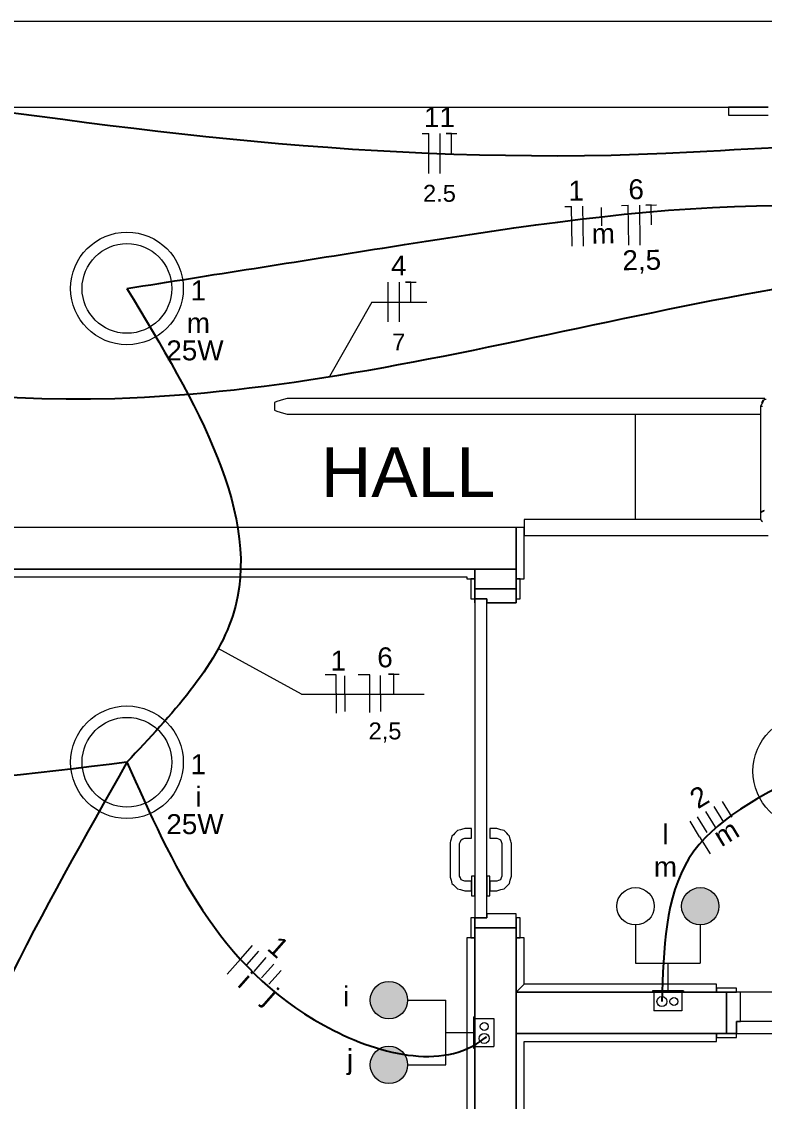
# Model space of a CAD drawing. Header units: millimetres. Extents: x 3.1 to 48, y 1.7 to 17.8.
# Drawn here: x 30.32 to 34.05, y 10.79 to 16.21 of the extents above; entities that cross this region are included whole.
import ezdxf

# ---------------------------------------------------------------- set-up
doc = ezdxf.new("R2010")
doc.units = ezdxf.units.MM
doc.layers.add('EL-Eletroduto', color=30, linetype='Continuous')
for name, color, linetype, lineweight in [('EL-Fios (Fase 1)', 2, 'Continuous', 15), ('EL-Fios (Neutro)', 154, 'Continuous', 15), ('EL-Fios (Retorno)', 10, 'Continuous', 15), ('EL-Fios (Terra)', 92, 'Continuous', 15), ('EL-Interruptor', 3, 'Continuous', 20), ('EL-Textos fios', 1, 'Continuous', 9), ('IFC-Caixa de passagem-Contorno', 44, 'Continuous', 5), ('IFC-Elemento construtivo genérico-Contorno', 253, 'Continuous', 5), ('IFC-Escada-Contorno', 253, 'Continuous', 5), ('IFC-Laje-Contorno', 253, 'Continuous', 5), ('IFC-Parede padrão-Contorno', 253, 'Continuous', 5), ('IFC-Porta-Contorno', 253, 'Continuous', 5), ('P-Simbol', 5, 'Continuous', 20), ('Textos', 2, 'Continuous', 9)]:
    doc.layers.add(name, color=color, linetype=linetype, lineweight=lineweight)
doc.styles.add('Arial', font='arial.ttf')
doc.styles.get("Standard").update_dxf_attribs({"font": 'arial.ttf'})

msp = doc.modelspace()

# ---------------------------------------------------------------- hatches: boundary and pattern name
at = {"layer": 'EL-Interruptor', "linetype": 'Continuous'}
for points in [[(33.69547906242627, 11.85930273134591), (33.68066939874183, 11.85239687175545), (33.66728391705914, 11.8430242565787), (33.65572932846629, 11.8314696679854), (33.64635671328955, 11.81808418630294), (33.63945085369909, 11.80327452261872), (33.63522158074323, 11.78749066107002), (33.63379739874193, 11.77121218630282), (33.63522158074323, 11.75493371153561), (33.63945085369909, 11.73914984998692), (33.64635671328955, 11.72434018630292), (33.65572932846629, 11.71095470462046), (33.66728391705914, 11.69940011602716), (33.68066939874183, 11.69002750085065), (33.69547906242627, 11.68312164125996), (33.71126292397497, 11.67889236830456), (33.72754139874218, 11.67746818630303), (33.74381987350938, 11.67889236830456), (33.75960373505808, 11.68312164125996), (33.77441339874207, 11.69002750085065), (33.7877988804243, 11.69940011602716), (33.7993534690176, 11.71095470462046), (33.80872608419435, 11.72434018630292), (33.81563194378481, 11.73914984998692), (33.81986121674021, 11.75493371153561), (33.82128539874196, 11.77121218630282), (33.81986121674021, 11.78749066107002), (33.81563194378481, 11.80327452261872), (33.80872608419435, 11.81808418630294), (33.7993534690176, 11.8314696679854), (33.7877988804243, 11.8430242565787), (33.77441339874207, 11.85239687175545), (33.75960373505808, 11.85930273134591), (33.74381987350938, 11.86353200430131), (33.72754139874218, 11.86495618630306), (33.71126292397497, 11.86353200430131), (33.69547906242627, 11.85930273134591)], [(32.07823964490848, 11.26829212202857), (32.08514550449894, 11.25348245834412), (32.09451811967568, 11.24009697666143), (32.10607270826898, 11.22854238806859), (32.11945818995144, 11.21916977289185), (32.13426785363566, 11.21226391330138), (32.15005171518436, 11.20803464034553), (32.16633018995157, 11.20661045834423), (32.18260866471877, 11.20803464034553), (32.19839252626747, 11.21226391330138), (32.21320218995146, 11.21916977289185), (32.22658767163392, 11.22854238806859), (32.23814226022722, 11.24009697666143), (32.24751487540374, 11.25348245834412), (32.25442073499443, 11.26829212202857), (32.25865000794983, 11.28407598357727), (32.26007418995135, 11.30035445834447), (32.25865000794983, 11.31663293311168), (32.25442073499443, 11.33241679466038), (32.24751487540374, 11.34722645834437), (32.23814226022722, 11.3606119400266), (32.22658767163392, 11.3721665286199), (32.21320218995146, 11.38153914379664), (32.19839252626747, 11.3884450033871), (32.18260866471877, 11.3926742763425), (32.16633018995157, 11.39409845834426), (32.15005171518436, 11.3926742763425), (32.13426785363566, 11.3884450033871), (32.11945818995144, 11.38153914379664), (32.10607270826898, 11.3721665286199), (32.09451811967568, 11.3606119400266), (32.08514550449894, 11.34722645834437), (32.07823964490848, 11.33241679466038), (32.07401037195308, 11.31663293311168), (32.07258618995132, 11.30035445834447), (32.07401037195308, 11.28407598357727), (32.07823964490848, 11.26829212202857)], [(32.07401037195308, 10.95932598357705), (32.07823964490848, 10.94354212202835), (32.08514550449894, 10.9287324583439), (32.09451811967568, 10.91534697666167), (32.10607270826898, 10.90379238806837), (32.11945818995144, 10.89441977289162), (32.13426785363566, 10.88751391330116), (32.15005171518436, 10.88328464034576), (32.16633018995157, 10.88186045834401), (32.18260866471877, 10.88328464034576), (32.19839252626747, 10.88751391330116), (32.21320218995146, 10.89441977289162), (32.22658767163392, 10.90379238806837), (32.23814226022722, 10.91534697666167), (32.24751487540374, 10.9287324583439), (32.25442073499443, 10.94354212202835), (32.25865000794983, 10.95932598357705), (32.26007418995135, 10.97560445834425), (32.25865000794983, 10.99188293311146), (32.25442073499443, 11.00766679466015), (32.24751487540374, 11.02247645834414), (32.23814226022722, 11.03586194002683), (32.22658767163392, 11.04741652861968), (32.21320218995146, 11.05678914379688), (32.19839252626747, 11.06369500338688), (32.18260866471877, 11.06792427634274), (32.16633018995157, 11.06934845834449), (32.15005171518436, 11.06792427634274), (32.13426785363566, 11.06369500338688), (32.11945818995144, 11.05678914379688), (32.10607270826898, 11.04741652861968), (32.09451811967568, 11.03586194002683), (32.08514550449894, 11.02247645834414), (32.07823964490848, 11.00766679466015), (32.07401037195308, 10.99188293311146), (32.07258618995132, 10.97560445834425), (32.07401037195308, 10.95932598357705)]]:
    msp.add_hatch(color=81, dxfattribs=at).paths.add_polyline_path(points)

# ---------------------------------------------------------------- linework, layer by layer
at = {"layer": 'EL-Eletroduto'}
for points in [[(29.70923866135746, 15.83256791804843), (33.69279155281367, 15.55490637935304), (35.60857431186645, 15.18899130903975), (35.62364763060748, 15.1702086624305)], [(30.85286526294095, 14.87025556041729), (32.13491637866838, 15.07315406551407), (35.60857431186645, 15.05740550776181), (35.6117548464382, 15.05625257596375)], [(26.88097421406559, 15.01859985527486), (30.79182826392076, 14.31896806438817), (35.60857431186645, 15.02109419720716), (35.60868940908728, 15.02109419720716)], [(30.85286526294095, 14.87025556041729), (31.38334249302426, 13.2301977120772), (30.85286526294092, 12.49370868315367)], [(30.85286526294092, 12.49370868315367), (28.33867700631595, 12.75664479729116), (27.72610655578885, 13.53982944960114)], [(30.85286526294092, 12.49370868315367), (29.77188341541898, 10.19041485851082), (29.45430151432672, 8.269968316158156)], [(30.85286526294092, 12.49370868315367), (31.83982227902527, 11.17422338767921), (32.64417428759742, 11.10797945824525), (32.65615346770136, 11.11773924885853)], [(34.27419830295549, 12.44862182283077), (33.67085178674569, 12.01105178503701), (33.53516639864296, 11.29336808865696)]]:
    msp.add_spline(points, degree=3, dxfattribs=at)
at = {"layer": 'EL-Fios (Fase 1)'}
for p, q in [((32.42292780424471, 15.44694708501389), (32.42292780424471, 15.64694708799412)), ((33.14203679873088, 15.08262419378255), (33.13897290573421, 15.2826007267853)), ((33.42664841522407, 15.08827421071786), (33.4235845222274, 15.28825074372062)), ((32.21898870456138, 14.70234009313339), (32.21898870456138, 14.90234009611362)), ((31.90161129088335, 12.93286007563034), (31.84588775512736, 12.93286007563034)), ((31.90161129088335, 12.84085584353554), (31.90161129088335, 12.93286007563034)), ((31.90161129088335, 12.84085584353554), (31.90161129088335, 12.74058823308589)), ((33.72425319430456, 12.11921515101352), (33.67639835587774, 12.1977943668565)), ((33.72425319430456, 12.11921515101352), (33.7764061245368, 12.03357832731323)), ((31.4213683288086, 11.50577549008661), (31.48220468537801, 11.57479517164713)), ((31.4213683288086, 11.50577549008661), (31.35506794280689, 11.43055679213652))]:
    msp.add_line(p, q, dxfattribs=at)
at = {"layer": 'EL-Fios (Neutro)'}
for p, q in [((32.33245161242037, 15.64694708799412), (32.36578494625049, 15.64694708799412)), ((32.36578494625049, 15.44694708501389), (32.36578494625049, 15.64694708799412)), ((33.04850733128065, 15.28121467995347), (33.08183675344785, 15.28172532878625)), ((33.08490064644451, 15.0817487957835), (33.08183675344785, 15.28172532878625)), ((33.33311894777383, 15.28686469688879), (33.36644836994103, 15.28737534572157)), ((33.3695122629377, 15.08739881271883), (33.36644836994103, 15.28737534572157)), ((32.16184584656716, 14.70234009313339), (32.16184584656716, 14.90234009611362)), ((32.07102764203185, 12.9325972227937), (32.01141755128904, 12.9325972227937)), ((32.07102764203185, 12.74316393369904), (32.07102764203185, 12.9325972227937))]:
    msp.add_line(p, q, dxfattribs=at)
at = {"layer": 'EL-Fios (Retorno)'}
for p, q in [((33.23338773285181, 15.18403554329854), (33.23197827726091, 15.27602897870724)), ((32.08101475514547, 14.8023400946235), (31.86896074762328, 14.42810994823258)), ((32.08101475514547, 14.8023400946235), (32.35708615909891, 14.8023400946235)), ((31.72820053463295, 12.83546316065357), (31.3106522760343, 13.06394234327551)), ((31.94494941892135, 12.83541797463869), (31.94494941892135, 12.9274222067335)), ((32.12341215231217, 12.83546316065357), (32.12341215231217, 12.92898899523658)), ((31.72820053463295, 12.83546316065357), (32.34283062772343, 12.83533502765476)), ((31.94494941892135, 12.83541797463869), (31.94494941892134, 12.74838224494081)), ((32.12341215231217, 12.83546316065357), (32.12341215231217, 12.74838224494081)), ((33.88712417634071, 12.21840377800785), (33.83926933791389, 12.29698299385083)), ((33.80317082153523, 12.16727608238878), (33.75531598310841, 12.24585529823176)), ((33.84525397878618, 12.19290477655593), (33.79739914035935, 12.27148399239891)), ((33.76126850458413, 12.14175752018512), (33.71341366615732, 12.2203367360281)), ((31.45388055104132, 11.47711808251977), (31.51471690761073, 11.54613776408028)), ((31.49068525240651, 11.44467713400973), (31.55152160897592, 11.51369681557025)), ((31.52764879399142, 11.41209617818548), (31.58848515056083, 11.481115859746)), ((31.56442528343698, 11.37968009664619), (31.62526164000639, 11.44869977820671))]:
    msp.add_line(p, q, dxfattribs=at)
at = {"layer": 'EL-Fios (Terra)'}
for points in [[(32.48007066223916, 15.546947086504), (32.48007066223916, 15.64694708799412), (32.45340399517507, 15.64694708799412), (32.50673732930302, 15.64694708799412)], [(33.48225262101233, 15.18913787521829), (33.480720674514, 15.28912614171966), (33.45405713678023, 15.28871762265343), (33.50738421224753, 15.28953466078587)], [(32.27613156255583, 14.8023400946235), (32.27613156255583, 14.90234009611362), (32.24946489549174, 14.90234009611362), (32.3027982296197, 14.90234009611362)], [(32.1905033459997, 12.83546316065357), (32.1905033459997, 12.93546316214369), (32.16383667893561, 12.93546316214369), (32.21717001306379, 12.93546316214369)]]:
    msp.add_lwpolyline(points, dxfattribs=at)
at = {"layer": 'EL-Interruptor'}
for p, q in [((33.40279139874195, 11.67746818630303), (33.40279139874195, 11.4854681863028)), ((33.72754139874218, 11.67746818630303), (33.72754139874218, 11.4854681863028)), ((33.40279139874195, 11.4854681863028), (33.72754139874218, 11.4854681863028)), ((33.56516639874184, 11.4854681863028), (33.56516639874184, 11.34696794231718)), ((32.26007418995135, 11.30035445834447), (32.45207418995159, 11.30035445834447)), ((32.45207418995159, 10.97560445834425), (32.45207418995159, 11.30035445834447)), ((32.45207418995159, 11.13797945834413), (32.59057443393721, 11.13797945834413)), ((32.26007418995135, 10.97560445834425), (32.45207418995159, 10.97560445834425))]:
    msp.add_line(p, q, dxfattribs=at)
for centre in [(33.40279139874195, 11.77121218630282), (33.72754139874218, 11.77121218630282), (32.16633018995157, 11.30035445834447), (32.16633018995157, 10.97560445834425)]:
    msp.add_circle(centre, 0.09374400000000001, dxfattribs=at)
at = {"layer": 'IFC-Caixa de passagem-Contorno'}
for p, q in [((33.64316627659258, 11.34696794231695), (33.4871665207333, 11.34696794231763)), ((33.4871665207333, 11.34696794231763), (33.4871665207333, 11.34096818645821)), ((33.64316627659258, 11.34096818645821), (33.4871665207333, 11.34096818645821)), ((33.49516639873895, 11.34096818630292), (33.49516639873895, 11.24596818630289)), ((33.63516639873927, 11.34096818630223), (33.63516639873927, 11.24596818630289)), ((33.64316627659258, 11.34696794231763), (33.64316627659258, 11.34096818645821)), ((32.59057443393743, 11.21597933619488), (32.59057443393675, 11.05997958033559)), ((32.59057443393675, 11.21597933619488), (32.59657418979617, 11.21597933619488)), ((32.59657418979617, 11.21597933619488), (32.59657418979617, 11.05997958033559)), ((33.63516639873927, 11.24596818630289), (33.49516639873895, 11.24596818630289)), ((32.59657418995215, 11.20797945834157), (32.6915741899515, 11.20797945834157)), ((32.6915741899515, 11.20797945834157), (32.6915741899515, 11.06797945834124)), ((32.59057443393675, 11.05997958033559), (32.59657418979617, 11.05997958033559)), ((32.59657418995147, 11.06797945834124), (32.6915741899515, 11.06797945834124))]:
    msp.add_line(p, q, dxfattribs=at)
for centre, radius in [((33.53516639864296, 11.29336808865696), 0.02496144159864746), ((33.59516639869975, 11.29336808864991), 0.01990084645391162), ((32.64417428760447, 11.16797945830204), 0.01990084645391162), ((32.64417428759742, 11.10797945824525), 0.02496144159864746)]:
    msp.add_circle(centre, radius, dxfattribs=at)
at = {"layer": 'IFC-Elemento construtivo genérico-Contorno', "lineweight": 5}
for p, q in [((34.06857431186648, 15.77896806438821), (33.86857431186621, 15.77896806438821)), ((33.86857431186621, 15.77896806438821), (33.86857431186621, 15.73896806438825)), ((33.86857431186621, 15.73896806438825), (34.06857431186648, 15.73896806438825)), ((32.84457406772566, 13.67096818645837), (32.8045740677257, 13.67096818645837)), ((32.8045740677257, 13.67096818645837), (32.8045740677257, 13.46296830852862)), ((32.84457406772566, 13.6309681864584), (32.84457406772566, 13.67096818645837)), ((32.84457406772566, 13.46296830852862), (32.84457406772566, 13.6309681864584)), ((32.59657418979617, 13.46296830852862), (29.24457406772575, 13.46296830852862)), ((32.59657418979617, 13.41296830852866), (32.59657418979617, 13.46296830852862)), ((32.8045740677257, 13.46296830852862), (32.8045740677257, 13.41296830852866)), ((32.84457406772566, 13.41296830852866), (32.84457406772566, 13.46296830852862)), ((29.28457406772571, 13.42296830852865), (32.55657418979621, 13.42296830852865)), ((32.55657418979621, 13.42296830852865), (32.55657418979621, 13.41296830852866)), ((32.55657418979621, 13.41296830852866), (32.57657418979619, 13.41296830852866)), ((32.57657418979619, 13.41296830852866), (32.59657418979617, 13.41296830852866)), ((32.8045740677257, 13.41296830852866), (32.82457406772568, 13.41296830852866)), ((32.82457406772568, 13.41296830852866), (32.84457406772566, 13.41296830852866)), ((32.55657418979621, 11.61296830852871), (32.55657418979621, 5.446968323787587)), ((32.57657418979619, 11.61296830852871), (32.55657418979621, 11.61296830852871)), ((32.59657418979617, 11.61296830852871), (32.57657418979619, 11.61296830852871)), ((32.59657418979617, 5.406968323787623), (32.59657418979617, 11.61296830852871)), ((32.8045740677257, 11.61296830852871), (32.8045740677257, 11.34096818645821)), ((32.82457406772568, 11.61296830852871), (32.8045740677257, 11.61296830852871)), ((32.84457406772566, 11.61296830852871), (32.82457406772568, 11.61296830852871)), ((32.84457406772566, 11.3809681864584), (32.84457406772566, 11.61296830852871)), ((32.84457406772566, 11.3809681864584), (32.8045740677257, 11.34096818645821)), ((32.8045740677257, 11.34096818645821), (32.84457406772566, 11.3809681864584)), ((33.80857431186627, 11.3809681864584), (32.84457406772566, 11.3809681864584)), ((33.80857431186627, 11.36096818645819), (33.80857431186627, 11.3809681864584)), ((32.8045740677257, 11.34096818645821), (33.80857431186627, 11.34096818645821)), ((33.80857431186627, 11.34096818645821), (33.80857431186627, 11.36096818645819)), ((33.80857431186627, 11.13296830852869), (32.8045740677257, 11.13296830852869)), ((32.8045740677257, 11.13296830852869), (32.8045740677257, 5.406968323787623)), ((33.80857431186627, 11.11296830852871), (33.80857431186627, 11.13296830852869)), ((33.80857431186627, 11.09296830852873), (33.80857431186627, 11.11296830852871)), ((32.84457406772566, 11.09296830852873), (33.80857431186627, 11.09296830852873)), ((32.84457406772566, 5.446968323787587), (32.84457406772566, 11.09296830852873))]:
    msp.add_line(p, q, dxfattribs=at)
at = {"layer": 'IFC-Escada-Contorno', "lineweight": 5}
for p, q in [((31.60449472202248, 14.30259294231792), (31.59310617221803, 14.29896806438819)), ((31.63837594760838, 14.31337602337226), (31.60449472202248, 14.30259294231792)), ((31.65594674838979, 14.31896806438817), (31.63837594760838, 14.31337602337226)), ((34.03857431186628, 14.31896806438817), (31.65594674838979, 14.31896806438817)), ((34.03393319858509, 14.29896806438819), (34.03857431186628, 14.30164760487719)), ((34.03857431186628, 14.30164760487719), (34.03393319858509, 14.29896806438819)), ((34.05166825788086, 14.31896806438817), (34.03857431186628, 14.31896806438817)), ((34.04245797885864, 14.30896806438795), (34.03857431186628, 14.30896806438795)), ((34.03857431186628, 14.30896806438795), (34.03857431186628, 14.30164760487719)), ((34.04321530199189, 14.30432707426235), (34.03857431186628, 14.29628862102868)), ((34.03857431186628, 14.30164760487719), (34.03857431186628, 14.29628862102868)), ((34.04589477137728, 14.30896806438795), (34.04245797885864, 14.30896806438795)), ((34.04589477137728, 14.30896806438795), (34.04321530199189, 14.30432707426235)), ((34.0485743118665, 14.31360917766915), (34.04589477137728, 14.30896806438795)), ((34.05857431186627, 14.31360917766915), (34.0485743118665, 14.31360917766915)), ((31.59310617221803, 14.29896806438819), (31.59310617221803, 14.29623246868505)), ((31.59310617221803, 14.29623246868505), (31.59310617221803, 14.28896806438797)), ((31.59310617221803, 14.28896806438797), (31.59310617221803, 14.28170366009135)), ((31.59310617221803, 14.28170366009135), (31.59310617221803, 14.27896806438821)), ((31.59310617221803, 14.27896806438821), (31.59310617221803, 14.27170366009113)), ((31.59310617221803, 14.27170366009113), (31.59310617221803, 14.26896806438799)), ((31.59310617221803, 14.26896806438799), (31.59310617221803, 14.26623246868485)), ((31.59310617221803, 14.26623246868485), (31.59310617221803, 14.25896806438823)), ((31.59310617221803, 14.25896806438823), (31.60449472202248, 14.2553431864585)), ((31.60449472202248, 14.2553431864585), (31.63837594760838, 14.24456010540371)), ((34.03463266147577, 14.28946183880225), (34.02857431186652, 14.27896806438821)), ((34.02857431186652, 14.27896806438821), (34.02857431186652, 14.23896806438825)), ((34.03857431186628, 14.29628862102868), (34.03463266147577, 14.28946183880225)), ((31.63837594760838, 14.24456010540371), (31.65594674838979, 14.23896806438825)), ((31.65594674838979, 14.23896806438825), (33.40057382358503, 14.23896806438825)), ((33.40057382358503, 14.23896806438825), (34.00548036585172, 14.23896806438825)), ((34.00548119257377, 14.23896806438825), (34.02857431186652, 14.23896806438825)), ((34.02857431186652, 14.23896806438825), (34.02857431186652, 13.74618974407554)), ((32.84457406772566, 13.71096818645856), (32.84457406772566, 13.70437944134119)), ((33.40057382358503, 13.71096818645856), (32.84457406772566, 13.71096818645856)), ((32.84457406772566, 13.70437944134119), (32.84457406772566, 13.69779069622382)), ((33.96492699784397, 13.71096818645856), (33.40057382358503, 13.71096818645856)), ((34.02857431186652, 13.71096818645856), (33.96492699784397, 13.71096818645856)), ((34.02857431186652, 13.74618974407554), (34.0381873489759, 13.75150895794286)), ((34.03263864292097, 13.74843888958321), (34.02857431186652, 13.74618974407554)), ((34.02857431186652, 13.74618974407554), (34.02857431186652, 13.71096818645856)), ((34.03857431186628, 13.70096818645834), (34.02857431186652, 13.71096818645856)), ((34.02857431186652, 13.71096818645856), (34.035162446632, 13.70437944134119)), ((34.03463266147577, 13.74954240520856), (34.03263864292097, 13.74843888958321)), ((34.03670358432731, 13.75068803509112), (34.03463266147577, 13.74954240520856)), ((34.035162446632, 13.70437944134119), (34.03857431186628, 13.70096818645834)), ((34.03967111362402, 13.75233049114604), (34.03670358432731, 13.75068803509112)), ((34.0381873489759, 13.75150895794286), (34.03857431186628, 13.75172306315949)), ((34.03857431186628, 13.75172306315949), (34.0485743118665, 13.75725602825514)), ((34.04263864292119, 13.75397233684907), (34.03967111362402, 13.75233049114604)), ((34.04463266147599, 13.75507524212253), (34.04263864292119, 13.75397233684907)), ((34.0485743118665, 13.75725602825514), (34.04463266147599, 13.75507524212253)), ((32.84457406772566, 13.69779069622382), (32.84457406772566, 13.6943794413412)), ((32.84457406772566, 13.6943794413412), (32.84457406772566, 13.69096818645835)), ((32.84457406772566, 13.69096818645835), (32.84457406772566, 13.68096818645836)), ((32.84457406772566, 13.68096818645836), (32.84457406772566, 13.67096818645837)), ((32.84457406772566, 13.67096818645837), (32.84457406772566, 13.66096818645838)), ((32.84457406772566, 13.66096818645838), (32.84457406772566, 13.65096818645839)), ((32.84457406772566, 13.65096818645839), (32.84457406772566, 13.6459681864585)), ((32.84457406772566, 13.6459681864585), (32.84457406772566, 13.64096818645839)), ((32.84457406772566, 13.64096818645839), (32.84457406772566, 13.63596818645829)), ((32.84457406772566, 13.63596818645829), (32.84457406772566, 13.6309681864584)), ((32.84457406772566, 13.6309681864584), (34.06857431186648, 13.6309681864584))]:
    msp.add_line(p, q, dxfattribs=at)
at = {"layer": 'IFC-Laje-Contorno', "lineweight": 5}
for p, q in [((34.03857431186628, 14.27896806438821), (34.02857431186652, 14.27896806438821)), ((33.40057382358503, 14.23896806438825), (33.40057382358503, 13.75896806438823)), ((33.40057382358503, 13.75896806438823), (33.40057382358503, 13.71096818645856)), ((32.59657418979617, 13.29296830852854), (32.59657418979617, 13.31296830852853)), ((32.8045740677257, 13.29296830852854), (32.65657418979612, 13.29296830852854)), ((32.8045740677257, 13.31296830852853), (32.8045740677257, 13.29296830852854))]:
    msp.add_line(p, q, dxfattribs=at)
at = {"layer": 'IFC-Parede padrão-Contorno', "lineweight": 5}
for p, q in [((33.31830819858527, 16.20896806438805), (29.09957406772577, 16.20896806438805)), ((35.75357431186643, 16.20896806438805), (33.31830819858527, 16.20896806438805)), ((29.24457406772575, 15.77896806438821), (31.53484018100693, 15.77896806438821)), ((31.53484018100693, 15.77896806438821), (33.86857431186621, 15.77896806438821)), ((33.86857431186621, 15.77896806438821), (34.06857431186648, 15.77896806438821)), ((31.49558969272579, 13.67096818645837), (29.24457406772575, 13.67096818645837)), ((32.8045740677257, 13.67096818645837), (31.49558969272579, 13.67096818645837)), ((32.8045740677257, 13.53944841106772), (32.8045740677257, 13.67096818645837)), ((32.8045740677257, 13.46296830852862), (32.8045740677257, 13.53944841106772)), ((29.24457406772575, 13.46296830852862), (30.5535587479016, 13.46296830852862)), ((30.5535587479016, 13.46296830852862), (32.59657418979617, 13.46296830852862)), ((32.59657418979617, 13.46296830852862), (32.8045740677257, 13.46296830852862)), ((32.72844918979621, 13.46296830852862), (32.59657418979617, 13.46296830852862)), ((32.59657418979617, 13.46296830852862), (32.59657418979617, 13.41296830852866)), ((32.8045740677257, 13.46296830852862), (32.72844918979621, 13.46296830852862)), ((32.8045740677257, 13.41296830852866), (32.8045740677257, 13.46296830852862)), ((32.59657418979617, 13.41296830852866), (32.59657418979617, 13.38703263958337)), ((32.59657418979617, 13.38703263958337), (32.59657418979617, 13.36296830852871)), ((32.8045740677257, 13.38703263958337), (32.8045740677257, 13.41296830852866)), ((32.8045740677257, 13.36296830852871), (32.8045740677257, 13.38703263958337)), ((32.59657418979617, 13.36296830852871), (32.64817819370222, 13.36296830852871)), ((32.64817819370222, 13.36296830852871), (32.8045740677257, 13.36296830852871)), ((32.59657418979617, 11.66296830852866), (32.59657418979617, 11.61296830852871)), ((32.75297006381965, 11.66296830852866), (32.59657418979617, 11.66296830852866)), ((32.8045740677257, 11.66296830852866), (32.75297006381965, 11.66296830852866)), ((32.8045740677257, 11.61296830852871), (32.8045740677257, 11.66296830852866)), ((32.59657418979617, 11.61296830852871), (32.59657418979617, 10.51459062298181)), ((32.8045740677257, 11.34096818645821), (32.8045740677257, 11.61296830852871)), ((32.8045740677257, 11.13296830852869), (32.8045740677257, 11.34096818645821)), ((32.8045740677257, 11.34096818645821), (32.8045740677257, 11.26448808391933)), ((33.42553659213985, 11.34096818645821), (32.8045740677257, 11.34096818645821)), ((33.80857431186627, 11.34096818645821), (33.42553659213985, 11.34096818645821)), ((33.85857431186645, 11.34096818645821), (33.80857431186627, 11.34096818645821)), ((33.85857431186645, 11.22421159466148), (33.85857431186645, 11.34096818645821)), ((35.13188791049919, 11.34096818645821), (33.92857431186661, 11.34096818645821)), ((32.8045740677257, 11.26448808391933), (32.8045740677257, 11.13296830852869)), ((33.85857431186645, 11.18457231243497), (33.85857431186645, 11.22421159466148)), ((33.85857431186645, 11.13296830852869), (33.85857431186645, 11.18457231243497)), ((32.8045740677257, 8.355346238216043), (32.8045740677257, 11.13296830852869)), ((32.8045740677257, 11.13296830852869), (33.80857431186627, 11.13296830852869)), ((33.80857431186627, 11.13296830852869), (33.83558358921022, 11.13296830852869)), ((33.83558358921022, 11.13296830852869), (33.85857431186645, 11.13296830852869))]:
    msp.add_line(p, q, dxfattribs=at)
at = {"layer": 'IFC-Porta-Contorno', "lineweight": 5}
for p, q in [((32.57657418979619, 13.41296830852866), (32.57657418979619, 13.33687211712231)), ((32.58171273960073, 13.41296830852866), (32.57657418979619, 13.41296830852866)), ((32.59657418979617, 13.41296830852866), (32.58171273960073, 13.41296830852866)), ((32.59657418979617, 13.36296830852871), (32.59657418979617, 13.41296830852866)), ((32.80971261753024, 13.41296830852866), (32.8045740677257, 13.41296830852866)), ((32.8045740677257, 13.41296830852866), (32.8045740677257, 13.36296830852871)), ((32.82457406772568, 13.41296830852866), (32.80971261753024, 13.41296830852866)), ((32.82457406772568, 13.33687211712231), (32.82457406772568, 13.41296830852866)), ((32.57657418979619, 13.33687211712231), (32.57657418979619, 13.31296830852853)), ((32.75297006381965, 13.36296830852871), (32.59657418979617, 13.36296830852871)), ((32.59657418979617, 13.36296830852871), (32.59657418979617, 13.32492021282542)), ((32.59657418979617, 13.33687211712231), (32.59657418979617, 13.36296830852871)), ((32.59657418979617, 13.31296830852853), (32.59657418979617, 13.33687211712231)), ((32.8045740677257, 13.36296830852871), (32.75297006381965, 13.36296830852871)), ((32.8045740677257, 13.31296830852853), (32.8045740677257, 13.36296830852871)), ((32.8045740677257, 13.36296830852871), (32.8045740677257, 13.33687211712231)), ((32.8045740677257, 13.33687211712231), (32.8045740677257, 13.31296830852853)), ((32.82457406772568, 13.31296830852853), (32.82457406772568, 13.33687211712231)), ((32.57657418979619, 13.31296830852853), (32.59179330600722, 13.31296830852853)), ((32.59179330600722, 13.31296830852853), (32.59657418979617, 13.31296830852853)), ((32.59657418979617, 13.32492021282542), (32.59657418979617, 13.31296830852853)), ((32.59657418979617, 13.31296830852853), (32.6109162308116, 13.31296830852853)), ((32.59657418979617, 13.31296830852853), (32.59657418979617, 13.29296830852854)), ((32.64240854038184, 13.31296830852853), (32.59657418979617, 13.31296830852853)), ((32.59657418979617, 13.29296830852854), (32.59657418979617, 12.9352229472006)), ((32.6109162308116, 13.31296830852853), (32.65657418979612, 13.31296830852853)), ((32.65657418979612, 13.31296830852853), (32.64240854038184, 13.31296830852853)), ((32.65657418979612, 13.31296830852853), (32.65657418979612, 13.29767533977883)), ((32.65657418979612, 12.090713669857), (32.65657418979612, 13.31296830852853)), ((32.65657418979612, 13.29767533977883), (32.65657418979612, 13.29296830852854)), ((32.65657418979612, 13.29296830852854), (32.69140634311628, 13.29296830852854)), ((32.69140634311628, 13.29296830852854), (32.8045740677257, 13.29296830852854)), ((32.8045740677257, 13.30944291790365), (32.8045740677257, 13.31296830852853)), ((32.8045740677257, 13.31296830852853), (32.81979318393672, 13.31296830852853)), ((32.8045740677257, 13.29296830852854), (32.8045740677257, 13.30944291790365)), ((32.81979318393672, 13.31296830852853), (32.82457406772568, 13.31296830852853)), ((32.59657418979617, 12.9352229472006), (32.59657418979617, 11.92296830852865)), ((32.49603097690527, 12.1371113749351), (32.48925973667104, 12.13033952434898)), ((32.50280282749139, 12.14388261516933), (32.49603097690527, 12.1371113749351)), ((32.50957406772562, 12.15065385540356), (32.50280282749139, 12.14388261516933)), ((32.52535348667101, 12.15488237102863), (32.50957406772562, 12.15065385540356)), ((32.53596383823373, 12.15772538860665), (32.52535348667101, 12.15488237102863)), ((32.54126901401463, 12.15914689739589), (32.53596383823373, 12.15772538860665)), ((32.54657418979599, 12.16056840618512), (32.54126901401463, 12.15914689739589)), ((32.58057382358533, 12.16056840618512), (32.54657418979599, 12.16056840618512)), ((32.58057382358533, 12.15975053509101), (32.58057382358533, 12.16056840618512)), ((32.58057382358533, 12.15735307415366), (32.58057382358533, 12.15975053509101)), ((32.58057382358533, 12.1535389872397), (32.58057382358533, 12.15735307415366)), ((32.58057382358533, 12.14856828411462), (32.58057382358533, 12.1535389872397)), ((32.58057382358533, 12.14277970989588), (32.58057382358533, 12.14856828411462)), ((32.58057382358533, 12.13656816204434), (32.58057382358533, 12.14277970989588)), ((32.58057382358533, 12.13035661419281), (32.58057382358533, 12.13656816204434)), ((32.67257394565553, 12.16056840618512), (32.67257394565553, 12.15975053509101)), ((32.7065741897963, 12.16056840618512), (32.67257394565553, 12.16056840618512)), ((32.67257394565553, 12.15975053509101), (32.67257394565553, 12.15735307415366)), ((32.67257394565553, 12.15735307415366), (32.67257394565553, 12.1535389872397)), ((32.67257394565553, 12.1535389872397), (32.67257394565553, 12.14856828411462)), ((32.67257394565553, 12.14856828411462), (32.67257394565553, 12.14277970989588)), ((32.67257394565553, 12.14277970989588), (32.67257394565553, 12.13656816204434)), ((32.67257394565553, 12.13656816204434), (32.67257394565553, 12.13035661419281)), ((32.7118793655772, 12.15914689739589), (32.7065741897963, 12.16056840618512)), ((32.71718454135856, 12.15772538860665), (32.7118793655772, 12.15914689739589)), ((32.72779489292128, 12.15488237102863), (32.71718454135856, 12.15772538860665)), ((32.74357431186621, 12.15065385540356), (32.72779489292128, 12.15488237102863)), ((32.7503455521009, 12.14388261516933), (32.74357431186621, 12.15065385540356)), ((32.75711679233513, 12.1371113749351), (32.7503455521009, 12.14388261516933)), ((32.76388864292124, 12.13033952434898), (32.75711679233513, 12.1371113749351)), ((32.47399545444472, 12.09187333782575), (32.47257394565526, 12.08656816204439)), ((32.47257394565526, 12.08656816204439), (32.47257394565526, 11.92296830852865)), ((32.47541696323373, 12.09717851360665), (32.47399545444472, 12.09187333782575)), ((32.47825998081174, 12.10778886516937), (32.47541696323373, 12.09717851360665)), ((32.48248788608493, 12.12356828411475), (32.47825998081174, 12.10778886516937)), ((32.48925973667104, 12.13033952434898), (32.48248788608493, 12.12356828411475)), ((32.52057382358493, 12.08656816204439), (32.5243818069834, 12.09576066692716)), ((32.52057382358493, 11.92296830852865), (32.52057382358493, 12.08656816204439)), ((32.5243818069834, 12.09576066692716), (32.52818918003044, 12.10495317180994)), ((32.52818918003044, 12.10495317180994), (32.53738168491321, 12.10876054485698)), ((32.53738168491321, 12.10876054485698), (32.54657418979599, 12.11256852825522)), ((32.54657418979599, 12.11256852825522), (32.58057382358533, 12.11256852825522)), ((32.58057382358533, 12.12456803997384), (32.58057382358533, 12.13035661419281)), ((32.58057382358533, 12.11959794720042), (32.58057382358533, 12.12456803997384)), ((32.58057382358533, 12.11578386028668), (32.58057382358533, 12.11959794720042)), ((32.58057382358533, 12.11338578899745), (32.58057382358533, 12.11578386028668)), ((32.58057382358533, 12.11256852825522), (32.58057382358533, 12.11338578899745)), ((32.65657418979612, 11.92296830852865), (32.65657418979612, 12.090713669857)), ((32.67257394565553, 12.13035661419281), (32.67257394565553, 12.12456803997384)), ((32.67257394565553, 12.12456803997384), (32.67257394565553, 12.11959794720042)), ((32.67257394565553, 12.11959794720042), (32.67257394565553, 12.11578386028668)), ((32.67257394565553, 12.11578386028668), (32.67257394565553, 12.11338578899745)), ((32.67257394565553, 12.11338578899745), (32.67257394565553, 12.11256852825522)), ((32.67257394565553, 12.11256852825522), (32.7065741897963, 12.11256852825522)), ((32.7065741897963, 12.11256852825522), (32.71576669467908, 12.10876054485698)), ((32.71576669467908, 12.10876054485698), (32.72495858920996, 12.10495317180994)), ((32.72495858920996, 12.10495317180994), (32.72876657260844, 12.09576066692716)), ((32.72876657260844, 12.09576066692716), (32.73257394565547, 12.08656816204439)), ((32.73257394565547, 12.08656816204439), (32.73257394565547, 11.92296830852865)), ((32.77065988315547, 12.12356828411475), (32.76388864292124, 12.13033952434898)), ((32.77488778842911, 12.10778886516937), (32.77065988315547, 12.12356828411475)), ((32.77773080600713, 12.09717851360665), (32.77488778842911, 12.10778886516937)), ((32.77915231479614, 12.09187333782575), (32.77773080600713, 12.09717851360665)), ((32.78057382358514, 12.08656816204439), (32.77915231479614, 12.09187333782575)), ((32.78057382358514, 11.92296830852865), (32.78057382358514, 12.08656816204439)), ((32.47257394565526, 11.92296830852865), (32.47399545444472, 11.91766313274729)), ((32.47399545444472, 11.91766313274729), (32.47541696323373, 11.91235795696616)), ((32.5243818069834, 11.91377580364588), (32.52057382358493, 11.92296830852865)), ((32.58057382358533, 11.92296830852865), (32.58057382358533, 11.92126481731793)), ((32.59657418979617, 11.92296830852865), (32.58057382358533, 11.92296830852865)), ((32.58057382358533, 11.92126481731793), (32.58057382358533, 11.91626970013021)), ((32.59657418979617, 11.92296830852865), (32.59657418979617, 11.82296830852874)), ((32.59657418979617, 11.92126481731793), (32.59657418979617, 11.92296830852865)), ((32.59657418979617, 11.91626970013021), (32.59657418979617, 11.92126481731793)), ((32.65657418979612, 11.82296830852874), (32.65657418979612, 11.92296830852865)), ((32.65657418979612, 11.92296830852865), (32.65657418979612, 11.92126481731793)), ((32.67257394565553, 11.92296830852865), (32.65657418979612, 11.92296830852865)), ((32.65657418979612, 11.92126481731793), (32.65657418979612, 11.91626970013021)), ((32.67257394565553, 11.92126481731793), (32.67257394565553, 11.92296830852865)), ((32.67257394565553, 11.91626970013021), (32.67257394565553, 11.92126481731793)), ((32.73257394565547, 11.92296830852865), (32.72876657260844, 11.91377580364588)), ((32.77773080600713, 11.91235795696616), (32.77915231479614, 11.91766313274729)), ((32.77915231479614, 11.91766313274729), (32.78057382358514, 11.92296830852865)), ((32.47541696323373, 11.91235795696616), (32.47825998081174, 11.90174760540367)), ((32.47825998081174, 11.90174760540367), (32.48248788608493, 11.88596818645829)), ((32.48248788608493, 11.88596818645829), (32.48925973667104, 11.87919694622406)), ((32.48925973667104, 11.87919694622406), (32.49603097690527, 11.87242509563794)), ((32.49603097690527, 11.87242509563794), (32.50280282749139, 11.86565385540371)), ((32.50280282749139, 11.86565385540371), (32.50957406772562, 11.85888261516948)), ((32.52818918003044, 11.9045832987631), (32.5243818069834, 11.91377580364588)), ((32.53738168491321, 11.90077592571606), (32.52818918003044, 11.9045832987631)), ((32.54657418979599, 11.89696794231759), (32.53738168491321, 11.90077592571606)), ((32.58057382358533, 11.89696794231759), (32.54657418979599, 11.89696794231759)), ((32.58057382358533, 11.91626970013021), (32.58057382358533, 11.90832353313817)), ((32.58057382358533, 11.90832353313817), (32.58057382358533, 11.89796830852856)), ((32.58057382358533, 11.89796830852856), (32.58057382358533, 11.89696794231759)), ((32.58057382358533, 11.89696794231759), (32.58057382358533, 11.8859089823568)), ((32.58057382358533, 11.89615068157559), (32.58057382358533, 11.89696794231759)), ((32.58057382358533, 11.89375261028636), (32.58057382358533, 11.89615068157559)), ((32.58057382358533, 11.88993852337262), (32.58057382358533, 11.89375261028636)), ((32.58057382358533, 11.88496843059897), (32.58057382358533, 11.88993852337262)), ((32.58057382358533, 11.8859089823568), (32.58057382358533, 11.8729683085287)), ((32.58057382358533, 11.87917985638023), (32.58057382358533, 11.88496843059897)), ((32.58057382358533, 11.8729683085287), (32.58057382358533, 11.87917985638023)), ((32.58057382358533, 11.8729683085287), (32.58057382358533, 11.86002702434917)), ((32.58057382358533, 11.86675676067716), (32.58057382358533, 11.8729683085287)), ((32.58057382358533, 11.86096818645819), (32.58057382358533, 11.86675676067716)), ((32.59657418979617, 11.90832353313817), (32.59657418979617, 11.91626970013021)), ((32.59657418979617, 11.89796830852856), (32.59657418979617, 11.90832353313817)), ((32.59657418979617, 11.8859089823568), (32.59657418979617, 11.89796830852856)), ((32.59657418979617, 11.8729683085287), (32.59657418979617, 11.8859089823568)), ((32.59657418979617, 11.86002702434917), (32.59657418979617, 11.8729683085287)), ((32.65657418979612, 11.91626970013021), (32.65657418979612, 11.90832353313817)), ((32.65657418979612, 11.90832353313817), (32.65657418979612, 11.89796830852856)), ((32.65657418979612, 11.89796830852856), (32.65657418979612, 11.8859089823568)), ((32.65657418979612, 11.8859089823568), (32.65657418979612, 11.8729683085287)), ((32.65657418979612, 11.8729683085287), (32.65657418979612, 11.86002702434917)), ((32.67257394565553, 11.90832353313817), (32.67257394565553, 11.91626970013021)), ((32.67257394565553, 11.89796830852856), (32.67257394565553, 11.90832353313817)), ((32.67257394565553, 11.89696794231759), (32.67257394565553, 11.89796830852856)), ((32.67257394565553, 11.8859089823568), (32.67257394565553, 11.89696794231759)), ((32.67257394565553, 11.89696794231759), (32.67257394565553, 11.89615068157559)), ((32.7065741897963, 11.89696794231759), (32.67257394565553, 11.89696794231759)), ((32.67257394565553, 11.89615068157559), (32.67257394565553, 11.89375261028636)), ((32.67257394565553, 11.89375261028636), (32.67257394565553, 11.88993852337262)), ((32.67257394565553, 11.88993852337262), (32.67257394565553, 11.88496843059897)), ((32.67257394565553, 11.8729683085287), (32.67257394565553, 11.8859089823568)), ((32.67257394565553, 11.88496843059897), (32.67257394565553, 11.87917985638023)), ((32.67257394565553, 11.87917985638023), (32.67257394565553, 11.8729683085287)), ((32.67257394565553, 11.86002702434917), (32.67257394565553, 11.8729683085287)), ((32.67257394565553, 11.8729683085287), (32.67257394565553, 11.86675676067716)), ((32.67257394565553, 11.86675676067716), (32.67257394565553, 11.86096818645819)), ((32.71576669467908, 11.90077592571606), (32.7065741897963, 11.89696794231759)), ((32.72495858920996, 11.9045832987631), (32.71576669467908, 11.90077592571606)), ((32.72876657260844, 11.91377580364588), (32.72495858920996, 11.9045832987631)), ((32.74357431186621, 11.85888261516948), (32.7503455521009, 11.86565385540371)), ((32.7503455521009, 11.86565385540371), (32.75711679233513, 11.87242509563794)), ((32.75711679233513, 11.87242509563794), (32.76388864292124, 11.87919694622406)), ((32.76388864292124, 11.87919694622406), (32.77065988315547, 11.88596818645829)), ((32.77065988315547, 11.88596818645829), (32.77488778842911, 11.90174760540367)), ((32.77488778842911, 11.90174760540367), (32.77773080600713, 11.91235795696616)), ((32.50957406772562, 11.85888261516948), (32.52535348667101, 11.8546540995444)), ((32.52535348667101, 11.8546540995444), (32.53596383823373, 11.85181108196616)), ((32.53596383823373, 11.85181108196616), (32.54126901401463, 11.85038957317715)), ((32.54126901401463, 11.85038957317715), (32.54657418979599, 11.84896806438792)), ((32.54657418979599, 11.84896806438792), (32.58057382358533, 11.84896806438792)), ((32.58057382358533, 11.85599748333334), (32.58057382358533, 11.86096818645819)), ((32.58057382358533, 11.86002702434917), (32.58057382358533, 11.84896806438792)), ((32.58057382358533, 11.85218339641915), (32.58057382358533, 11.85599748333334)), ((32.58057382358533, 11.8497859354818), (32.58057382358533, 11.85218339641915)), ((32.58057382358533, 11.84896806438792), (32.58057382358533, 11.8497859354818)), ((32.58057382358533, 11.84896806438792), (32.58057382358533, 11.84796830852883)), ((32.58057382358533, 11.84796830852883), (32.58057382358533, 11.83761308391922)), ((32.58057382358533, 11.83761308391922), (32.58057382358533, 11.82966691692718)), ((32.58057382358533, 11.82966691692718), (32.58057382358533, 11.82467179973946)), ((32.58057382358533, 11.82467179973946), (32.58057382358533, 11.82296830852874)), ((32.58057382358533, 11.82296830852874), (32.59657418979617, 11.82296830852874)), ((32.59657418979617, 11.84796830852883), (32.59657418979617, 11.86002702434917)), ((32.59657418979617, 11.83761308391922), (32.59657418979617, 11.84796830852883)), ((32.59657418979617, 11.82966691692718), (32.59657418979617, 11.83761308391922)), ((32.59657418979617, 11.82467179973946), (32.59657418979617, 11.82966691692718)), ((32.59657418979617, 11.82296830852874), (32.59657418979617, 11.82467179973946)), ((32.59657418979617, 11.82296830852874), (32.59657418979617, 11.71296830852862)), ((32.65657418979612, 11.86002702434917), (32.65657418979612, 11.84796830852883)), ((32.65657418979612, 11.84796830852883), (32.65657418979612, 11.83761308391922)), ((32.65657418979612, 11.83761308391922), (32.65657418979612, 11.82966691692718)), ((32.65657418979612, 11.82966691692718), (32.65657418979612, 11.82467179973946)), ((32.65657418979612, 11.82467179973946), (32.65657418979612, 11.82296830852874)), ((32.65657418979612, 11.7329683085286), (32.65657418979612, 11.82296830852874)), ((32.65657418979612, 11.82296830852874), (32.67257394565553, 11.82296830852874)), ((32.67257394565553, 11.86096818645819), (32.67257394565553, 11.85599748333334)), ((32.67257394565553, 11.84896806438792), (32.67257394565553, 11.86002702434917)), ((32.67257394565553, 11.85599748333334), (32.67257394565553, 11.85218339641915)), ((32.67257394565553, 11.85218339641915), (32.67257394565553, 11.8497859354818)), ((32.67257394565553, 11.8497859354818), (32.67257394565553, 11.84896806438792)), ((32.67257394565553, 11.84796830852883), (32.67257394565553, 11.84896806438792)), ((32.67257394565553, 11.84896806438792), (32.7065741897963, 11.84896806438792)), ((32.67257394565553, 11.83761308391922), (32.67257394565553, 11.84796830852883)), ((32.67257394565553, 11.82966691692718), (32.67257394565553, 11.83761308391922)), ((32.67257394565553, 11.82467179973946), (32.67257394565553, 11.82966691692718)), ((32.67257394565553, 11.82296830852874), (32.67257394565553, 11.82467179973946)), ((32.7065741897963, 11.84896806438792), (32.7118793655772, 11.85038957317715)), ((32.7118793655772, 11.85038957317715), (32.71718454135856, 11.85181108196616)), ((32.71718454135856, 11.85181108196616), (32.72779489292128, 11.8546540995444)), ((32.72779489292128, 11.8546540995444), (32.74357431186621, 11.85888261516948)), ((32.57657418979619, 11.71296830852862), (32.57657418979619, 11.68906449993483)), ((32.58135507358514, 11.71296830852862), (32.57657418979619, 11.71296830852862)), ((32.59657418979617, 11.71296830852862), (32.58135507358514, 11.71296830852862)), ((32.59657418979617, 11.69296830852863), (32.59657418979617, 11.71296830852862)), ((32.59657418979617, 11.71296830852862), (32.59657418979617, 11.70101640423172)), ((32.64223214878024, 11.71296830852862), (32.59657418979617, 11.71296830852862)), ((32.59657418979617, 11.71296830852862), (32.61073983921, 11.71296830852862)), ((32.59657418979617, 11.70101640423172), (32.59657418979617, 11.69296830852863)), ((32.61073983921, 11.71296830852862), (32.65657418979612, 11.71296830852862)), ((32.65657418979612, 11.71296830852862), (32.64223214878024, 11.71296830852862)), ((32.65657418979612, 11.7329683085286), (32.65657418979612, 11.72826127727876)), ((32.76974191440553, 11.7329683085286), (32.65657418979612, 11.7329683085286)), ((32.65657418979612, 11.71296830852862), (32.65657418979612, 11.7329683085286)), ((32.65657418979612, 11.72826127727876), (32.65657418979612, 11.71296830852862)), ((32.8045740677257, 11.7329683085286), (32.76974191440553, 11.7329683085286)), ((32.8045740677257, 11.71649369915372), (32.8045740677257, 11.7329683085286)), ((32.8045740677257, 11.71296830852862), (32.8045740677257, 11.71649369915372)), ((32.8045740677257, 11.69296830852863), (32.8045740677257, 11.71296830852862)), ((32.80935495151465, 11.71296830852862), (32.8045740677257, 11.71296830852862)), ((32.8045740677257, 11.71296830852862), (32.8045740677257, 11.69296830852863)), ((32.82457406772568, 11.71296830852862), (32.80935495151465, 11.71296830852862)), ((32.82457406772568, 11.68906449993483), (32.82457406772568, 11.71296830852862)), ((32.57657418979619, 11.68906449993483), (32.57657418979619, 11.61296830852871)), ((32.59657418979617, 11.68906449993483), (32.59657418979617, 11.69296830852863)), ((32.59657418979617, 11.69296830852863), (32.59657418979617, 11.66296830852866)), ((32.59657418979617, 11.66296830852866), (32.59657418979617, 11.68906449993483)), ((32.59657418979617, 11.66296830852866), (32.64817819370222, 11.66296830852866)), ((32.59657418979617, 11.61296830852871), (32.59657418979617, 11.66296830852866)), ((32.64817819370222, 11.66296830852866), (32.65657418979612, 11.66296830852866)), ((32.65657418979612, 11.66296830852866), (32.8045740677257, 11.66296830852866)), ((32.8045740677257, 11.66296830852866), (32.8045740677257, 11.69296830852863)), ((32.8045740677257, 11.69296830852863), (32.8045740677257, 11.68906449993483)), ((32.8045740677257, 11.68906449993483), (32.8045740677257, 11.66296830852866)), ((32.8045740677257, 11.66296830852866), (32.8045740677257, 11.61296830852871)), ((32.82457406772568, 11.61296830852871), (32.82457406772568, 11.68906449993483)), ((32.57657418979619, 11.61296830852871), (32.59143563999118, 11.61296830852871)), ((32.59143563999118, 11.61296830852871), (32.59657418979617, 11.61296830852871)), ((32.8045740677257, 11.61296830852871), (32.81943551792114, 11.61296830852871)), ((32.81943551792114, 11.61296830852871), (32.82457406772568, 11.61296830852871)), ((33.80857431186627, 11.36096818645819), (33.80857431186627, 11.34610734661464)), ((33.88467050327284, 11.36096818645819), (33.80857431186627, 11.36096818645819)), ((33.80857431186627, 11.34610734661464), (33.80857431186627, 11.34096818645821)), ((33.80857431186627, 11.34096818645821), (33.85857431186645, 11.34096818645821)), ((33.85857431186645, 11.34096818645821), (33.88467050327284, 11.34096818645821)), ((33.85857431186645, 11.34096818645821), (33.85857431186645, 11.28936418255216)), ((33.88457406772562, 11.34096818645821), (33.85857431186645, 11.34096818645821)), ((33.90857431186618, 11.34096818645821), (33.88457406772562, 11.34096818645821)), ((33.90857431186618, 11.36096818645819), (33.88467050327284, 11.36096818645819)), ((33.88467050327284, 11.34096818645821), (33.90857431186618, 11.34096818645821)), ((33.90857431186618, 11.35618730266924), (33.90857431186618, 11.36096818645819)), ((33.90857431186618, 11.34096818645821), (33.90857431186618, 11.35618730266924)), ((33.9120997024915, 11.34096818645821), (33.90857431186618, 11.34096818645821)), ((33.92857431186661, 11.34096818645821), (33.9120997024915, 11.34096818645821)), ((33.92857431186661, 11.22780046184903), (33.92857431186661, 11.34096818645821)), ((33.85857431186645, 11.28936418255216), (33.85857431186645, 11.19296830852863)), ((33.92857431186661, 11.19296830852863), (33.92857431186661, 11.22780046184903)), ((33.85857431186645, 11.19296830852863), (33.85857431186645, 11.13296830852869)), ((33.90857431186618, 11.19296830852863), (33.92386728061632, 11.19296830852863)), ((33.90857431186618, 11.14731034954434), (33.90857431186618, 11.19296830852863)), ((33.90857431186618, 11.19296830852863), (33.90857431186618, 11.17880265911481)), ((35.13082895053816, 11.19296830852863), (33.90857431186618, 11.19296830852863)), ((33.90857431186618, 11.17880265911481), (33.90857431186618, 11.13296830852869)), ((33.92386728061632, 11.19296830852863), (33.92857431186661, 11.19296830852863)), ((33.80857431186627, 11.13296830852869), (33.80857431186627, 11.11810746868491)), ((33.85857431186645, 11.13296830852869), (33.80857431186627, 11.13296830852869)), ((33.80857431186627, 11.11810746868491), (33.80857431186627, 11.11296830852871)), ((33.80857431186627, 11.11296830852871), (33.88467050327284, 11.11296830852871)), ((33.88467050327284, 11.13296830852869), (33.85857431186645, 11.13296830852869)), ((33.85857431186645, 11.13296830852869), (33.88457406772562, 11.13296830852869)), ((33.88457406772562, 11.13296830852869), (33.89662240756974, 11.13296830852869)), ((33.90857431186618, 11.13296830852869), (33.88467050327284, 11.13296830852869)), ((33.88467050327284, 11.11296830852871), (33.90857431186618, 11.11296830852871)), ((33.89662240756974, 11.13296830852869), (33.90857431186618, 11.13296830852869)), ((33.90857431186618, 11.13296830852869), (33.90857431186618, 11.14731034954434)), ((33.90857431186618, 11.12818742473974), (33.90857431186618, 11.13296830852869)), ((33.90857431186618, 11.13296830852869), (34.28632028354599, 11.13296830852869)), ((33.90857431186618, 11.11296830852871), (33.90857431186618, 11.12818742473974))]:
    msp.add_line(p, q, dxfattribs=at)
at = {"layer": 'P-Simbol'}
for centre, radius in [((30.85286526294095, 14.87025556041729), 0.2825), ((30.85286526294095, 14.87025556041729), 0.225), ((30.85286526294092, 12.49370868315367), 0.2825), ((34.27419830295548, 12.44862182283077), 0.2825), ((30.85286526294092, 12.49370868315367), 0.225)]:
    msp.add_circle(centre, radius, dxfattribs=at)

# ---------------------------------------------------------------- texts
at = {"layer": 'EL-Textos fios', "attachment_point": 8, "line_spacing_factor": 0.6, "style": 'Arial'}
for s, insert, char_height, width in [('11', (32.41959447086181, 15.67994708799447), 0.1, 0.1553353658536585), ('2.5', (32.41959447086181, 15.30389708501421), 0.085, 0.3300228658536586), ('4', (32.21565537117849, 14.93534009611398), 0.1, 0.1553353658536585), ('7', (32.21565537117849, 14.55929009313371), 0.085, 0.3300228658536586), ('6', (32.14669382153753, 12.96846316214359), 0.1, 0.1553353658536585), ('1', (31.91258925935907, 12.95312931542449), 0.1, 0.1553353658536585), ('2,5', (32.14669382153753, 12.59241315916333), 0.085, 0.1320350609756098)]:
    msp.add_mtext(s, dxfattribs=dict(at, insert=insert, char_height=char_height, width=width))
at = {"layer": 'EL-Textos fios', "char_height": 0.1, "width": 0.1553353658536585, "attachment_point": 8, "line_spacing_factor": 0.6, "style": 'Arial'}
for s, insert, rotation in [('1', (33.10523404955387, 15.31058619695381), 0.8777750107297153), ('6', (33.40651037713066, 15.31649153830552), 0.8777750107297153), ('\\pxt1;m', (33.24200035321785, 15.09579523404813), 0.8777750107297153), ('2,5', (33.43501547791878, 14.94445417176884), 0.8777750107297153), ('2', (33.74835180204938, 12.27690230997409), 31.341465811594443), ('m', (33.88288182929097, 12.09655818005064), 31.341465811594443), ('1', (31.57910295321451, 11.52956143677417), 318.6059222790444), ('i', (31.4135408258296, 11.3635447647621), 318.6059222790444), ('j', (31.52440317333628, 11.26024409296631), 318.6059222790444)]:
    msp.add_mtext(s, dxfattribs=dict(at, insert=insert, rotation=rotation))
at = {"layer": 'Textos'}
msp.add_text('HALL', height=0.25, dxfattribs=at).set_placement((31.82544825245958, 13.8234844963749))
at = {"layer": 'Textos', "char_height": 0.1, "line_spacing_factor": 0.6, "style": 'Arial'}
for s, insert, width, attachment_point in [('1', (31.21103624705557, 14.81036383118683), 0.1553353658536585, 8), ('m', (31.21103624705557, 14.64736383118728), 0.06204268292682927, 8), ('25W', (31.19379398263646, 14.5083376566495), 0.5743902439024391, 8), ('1', (31.21103624705555, 12.43381695392321), 0.1553353658536585, 8), ('i', (31.21103624705555, 12.27081695392366), 0.06204268292682927, 8), ('25W', (31.19379398263644, 12.13179077938588), 0.5743902439024391, 8), ('l', (33.55271480314966, 12.08231983890349), 0.1553353658536585, 8), ('m', (33.55271480314966, 11.91931983890393), 0.06204268292682927, 8), ('i', (31.93658466168185, 11.26928174416147), 0.1553353658536585, 7), ('j', (31.95579155069251, 10.92397681296991), 0.1553353658536585, 7)]:
    msp.add_mtext(s, dxfattribs=dict(at, insert=insert, width=width, attachment_point=attachment_point))

doc.saveas('drawing.dxf')
